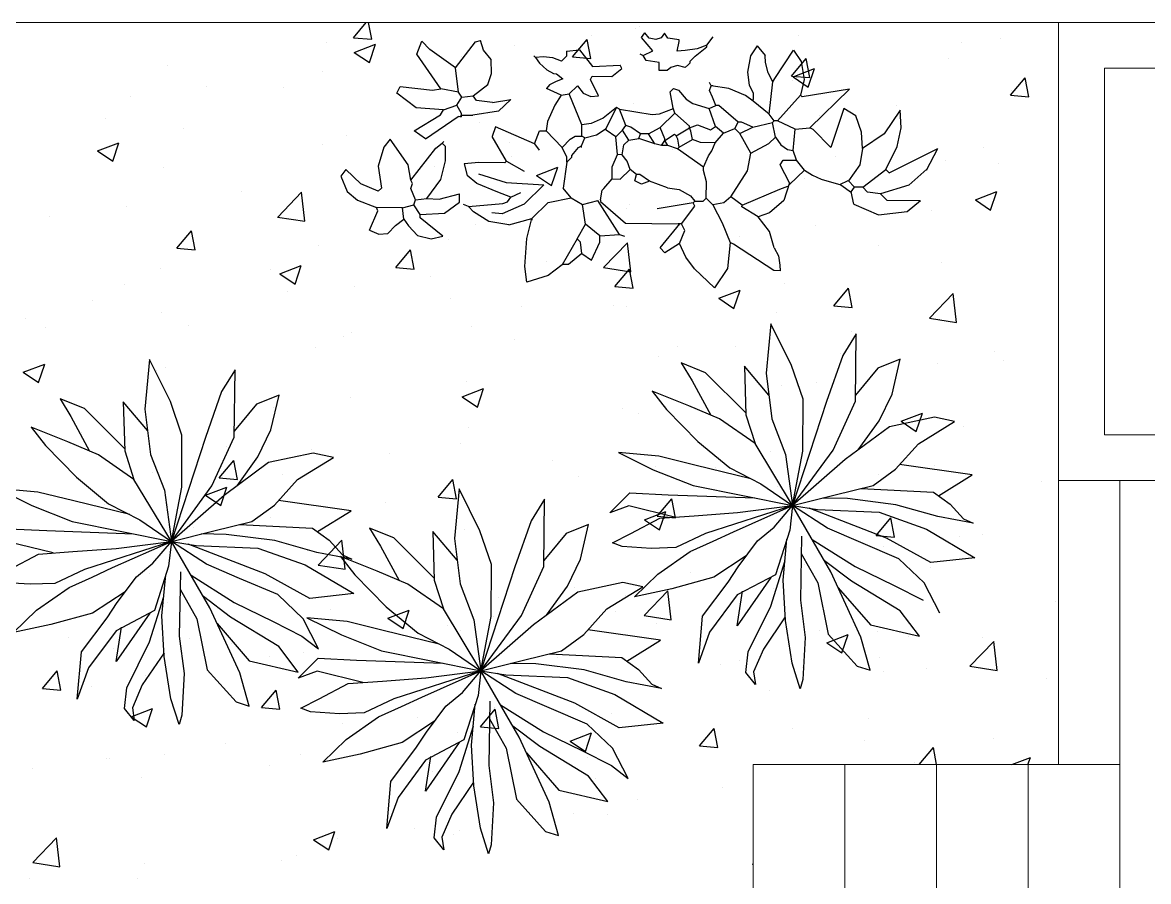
# Model space of a CAD drawing. Header units: millimetres. Extents: x 6597 to 20911, y -10306 to -132.
# Drawn here: x 10438.6 to 10807.4, y -559.1 to -277.8 of the extents above; entities that cross this region are included whole.
import ezdxf

# ---------------------------------------------------------------- set-up
doc = ezdxf.new("R2010")
doc.units = ezdxf.units.MM
doc.header["$LTSCALE"] = 25
doc.header["$MEASUREMENT"] = 0
doc.layers.add('MAAI - ALVENARIA', color=7, linetype='Continuous', lineweight=0)
doc.layers.add('MAAI - VEGETAÇÃO', color=106, linetype='Continuous')

# ---------------------------------------------------------------- blocks, each defined once
blk = doc.blocks.new('JVL')
for p, q in [((246.2644, -15.6832), (246.2854, -15.6508)), ((246.2854, -15.6508), (246.3188, -15.6819)), ((246.5375, -15.6858), (246.5609, -15.6677)), ((246.5609, -15.6677), (246.5955, -15.656)), ((246.5955, -15.656), (246.5993, -15.6819)), ((246.1773, -15.6807), (246.188, -15.6807)), ((246.1779, -15.6897), (246.1773, -15.6807)), ((246.188, -15.6807), (246.2553, -15.7237)), ((246.2607, -15.7264), (246.2644, -15.6832)), ((246.3188, -15.6819), (246.3336, -15.7013)), ((246.5055, -15.7049), (246.5271, -15.6861)), ((246.5136, -15.7291), (246.5375, -15.6858)), ((246.5271, -15.6861), (246.5378, -15.6861)), ((246.5993, -15.6819), (246.5968, -15.7285)), ((246.1804, -15.7052), (246.1779, -15.6897)), ((246.3336, -15.7013), (246.3441, -15.7237)), ((246.4894, -15.6941), (246.4759, -15.7237)), ((246.5055, -15.7049), (246.4894, -15.6941)), ((246.5055, -15.7049), (246.5082, -15.7237)), ((246.188, -15.7184), (246.1804, -15.7052)), ((246.188, -15.7184), (246.1961, -15.7453)), ((246.3441, -15.7237), (246.3683, -15.7076)), ((246.3764, -15.7157), (246.3441, -15.756)), ((246.3683, -15.7076), (246.3764, -15.7157)), ((246.2553, -15.7237), (246.2607, -15.7264)), ((246.2743, -15.7583), (246.2607, -15.7264)), ((246.3441, -15.7237), (246.336, -15.7453)), ((246.4437, -15.7372), (246.4356, -15.7345)), ((246.4759, -15.7345), (246.4437, -15.7372)), ((246.4437, -15.7372), (246.4805, -15.7925)), ((246.4759, -15.7237), (246.4759, -15.7345)), ((246.4759, -15.7345), (246.5002, -15.7533)), ((246.5136, -15.7291), (246.5002, -15.7533)), ((246.5082, -15.7237), (246.5136, -15.7291)), ((246.5968, -15.7285), (246.589, -15.7614)), ((246.755, -15.7257), (246.7358, -15.7306)), ((246.7358, -15.7306), (246.7735, -15.7602)), ((246.7773, -15.7309), (246.755, -15.7257)), ((246.7923, -15.7467), (246.7773, -15.7309)), ((246.8267, -15.7335), (246.8138, -15.7467)), ((246.8415, -15.7322), (246.8267, -15.7335)), ((246.8569, -15.7387), (246.8415, -15.7322)), ((246.8569, -15.7387), (246.8434, -15.771)), ((246.1961, -15.7453), (246.2149, -15.7695)), ((246.2903, -15.7883), (246.2743, -15.7583)), ((246.3414, -15.756), (246.3199, -15.7856)), ((246.336, -15.7453), (246.3414, -15.756)), ((246.3414, -15.756), (246.3441, -15.756)), ((246.3441, -15.756), (246.3468, -15.756)), ((246.434, -15.756), (246.3468, -15.756)), ((246.4759, -15.791), (246.434, -15.756)), ((246.5002, -15.7533), (246.5055, -15.7856)), ((246.6266, -15.7506), (246.589, -15.7614)), ((246.589, -15.7614), (246.589, -15.7587)), ((246.6266, -15.7506), (246.6598, -15.7557)), ((246.6598, -15.7557), (246.6857, -15.7712)), ((246.7735, -15.7602), (246.7735, -15.7656)), ((246.8004, -15.7575), (246.7923, -15.7467)), ((246.8138, -15.7467), (246.8004, -15.7575)), ((246.8004, -15.7575), (246.8031, -15.7763)), ((246.0162, -15.7751), (245.9689, -15.7813)), ((246.0571, -15.7922), (246.0162, -15.7751)), ((246.173, -15.7971), (246.1964, -15.7764)), ((246.1964, -15.7764), (246.2149, -15.7695)), ((246.2149, -15.7695), (246.2419, -15.7856)), ((246.589, -15.7614), (246.5621, -15.7883)), ((246.6021, -15.7851), (246.6382, -15.7685)), ((246.6382, -15.7685), (246.6552, -15.7702)), ((246.6857, -15.7712), (246.6939, -15.7802)), ((246.7331, -15.7683), (246.7089, -15.7871)), ((246.7735, -15.7656), (246.7331, -15.7683)), ((246.7735, -15.7656), (246.7842, -15.7817)), ((246.8031, -15.7763), (246.7842, -15.7817)), ((246.8031, -15.7763), (246.8461, -15.7763)), ((246.8434, -15.771), (246.8461, -15.7763)), ((246.8773, -15.7878), (246.8461, -15.7763)), ((245.9689, -15.7813), (245.9472, -15.7999)), ((246.0571, -15.7922), (246.0616, -15.8125)), ((246.1638, -15.826), (246.173, -15.7971)), ((246.2419, -15.7883), (246.18, -15.8152)), ((246.2419, -15.7856), (246.2419, -15.7883)), ((246.2419, -15.7883), (246.2607, -15.8018)), ((246.2607, -15.8018), (246.2718, -15.7919)), ((246.2718, -15.7919), (246.2903, -15.7883)), ((246.2903, -15.7883), (246.3011, -15.7991)), ((246.3064, -15.7937), (246.3011, -15.7991)), ((246.3199, -15.7937), (246.3064, -15.7937)), ((246.3199, -15.7856), (246.3226, -15.791)), ((246.3226, -15.791), (246.3199, -15.7937)), ((246.3274, -15.8023), (246.3199, -15.7937)), ((246.3226, -15.791), (246.3818, -15.7802)), ((246.4759, -15.7937), (246.4733, -15.8098)), ((246.4759, -15.7937), (246.4759, -15.791)), ((246.5055, -15.7856), (246.4805, -15.7925)), ((246.5244, -15.7964), (246.5055, -15.7856)), ((246.5621, -15.7883), (246.5244, -15.7964)), ((246.5244, -15.7964), (246.5378, -15.8125)), ((246.5698, -15.8172), (246.6021, -15.7851)), ((246.6239, -15.7964), (246.6078, -15.8045)), ((246.6293, -15.7883), (246.6239, -15.7964)), ((246.6239, -15.7964), (246.6455, -15.8045)), ((246.6374, -15.7856), (246.6293, -15.7883)), ((246.6939, -15.7802), (246.6374, -15.7856)), ((246.6939, -15.7802), (246.702, -15.7829)), ((246.7089, -15.7871), (246.7089, -15.8005)), ((246.7427, -15.7917), (246.7089, -15.8005)), ((246.7627, -15.7925), (246.7402, -15.8241)), ((246.7627, -15.7925), (246.7427, -15.7917)), ((246.7815, -15.7898), (246.7627, -15.7925)), ((246.7842, -15.7817), (246.7815, -15.7898)), ((246.7815, -15.7898), (246.7896, -15.8086)), ((246.8946, -15.8021), (246.8773, -15.7878)), ((245.948, -15.7991), (246.0024, -15.7991)), ((245.9669, -15.8247), (246.0131, -15.8098)), ((246.0024, -15.7991), (246.0131, -15.8098)), ((246.0131, -15.8098), (246.0347, -15.8125)), ((246.0347, -15.8125), (246.0427, -15.8206)), ((246.0616, -15.8125), (246.0562, -15.8206)), ((246.0789, -15.824), (246.0611, -15.8116)), ((246.18, -15.8152), (246.1665, -15.8206)), ((246.2607, -15.8018), (246.2338, -15.8448)), ((246.3011, -15.7991), (246.3011, -15.826)), ((246.346, -15.8126), (246.3274, -15.8023)), ((246.3656, -15.8152), (246.346, -15.8126)), ((246.3656, -15.8152), (246.3952, -15.826)), ((246.4706, -15.8125), (246.4571, -15.8287)), ((246.4733, -15.8098), (246.4706, -15.8125)), ((246.5325, -15.8556), (246.5378, -15.8125)), ((246.6455, -15.8045), (246.6804, -15.8179)), ((246.7896, -15.8086), (246.7869, -15.8167)), ((246.7869, -15.8167), (246.7896, -15.8221)), ((246.8434, -15.8032), (246.838, -15.8086)), ((246.844, -15.8448), (246.838, -15.8086)), ((246.8434, -15.8032), (246.8724, -15.815)), ((246.8724, -15.815), (246.8972, -15.8382)), ((246.9053, -15.8275), (246.8946, -15.8021)), ((245.9373, -15.8515), (245.9669, -15.8247)), ((246.0427, -15.8206), (246.0051, -15.8502)), ((246.0427, -15.8206), (246.0562, -15.8206)), ((246.0482, -15.8577), (246.0665, -15.8308)), ((246.067, -15.8314), (246.0562, -15.8206)), ((246.0806, -15.8245), (246.067, -15.8314)), ((246.1115, -15.8328), (246.0789, -15.824)), ((246.1262, -15.8394), (246.1115, -15.8328)), ((246.1638, -15.8233), (246.1396, -15.8475)), ((246.1638, -15.8233), (246.1638, -15.826)), ((246.1638, -15.826), (246.18, -15.8556)), ((246.3011, -15.826), (246.3064, -15.8448)), ((246.3952, -15.826), (246.4087, -15.8206)), ((246.3952, -15.826), (246.4114, -15.8367)), ((246.4087, -15.8206), (246.4194, -15.826)), ((246.4194, -15.826), (246.4168, -15.8367)), ((246.4437, -15.8287), (246.4275, -15.8448)), ((246.4571, -15.8287), (246.4437, -15.8287)), ((246.4571, -15.8287), (246.4572, -15.8489)), ((246.6322, -15.8207), (246.5698, -15.8172)), ((246.6782, -15.8344), (246.6322, -15.8207)), ((246.6804, -15.8179), (246.6966, -15.8314)), ((246.702, -15.8502), (246.6966, -15.8314)), ((246.7402, -15.8241), (246.7328, -15.8551)), ((246.7896, -15.8221), (246.7492, -15.8759)), ((246.7896, -15.8221), (246.7946, -15.8474)), ((246.8972, -15.8382), (246.9053, -15.8275)), ((245.9997, -15.8448), (245.9197, -15.8864)), ((245.9378, -15.8502), (245.9197, -15.8864)), ((246.0051, -15.8502), (245.9866, -15.8887)), ((246.0051, -15.8502), (245.9997, -15.8448)), ((246.1396, -15.8475), (246.1262, -15.8394)), ((246.1396, -15.8475), (246.1531, -15.8636)), ((246.2338, -15.8448), (246.2284, -15.8744)), ((246.3064, -15.8502), (246.2984, -15.869)), ((246.3064, -15.8448), (246.3064, -15.8502)), ((246.3064, -15.8502), (246.3495, -15.8798)), ((246.4114, -15.8367), (246.4168, -15.8367)), ((246.4168, -15.8367), (246.4275, -15.8448)), ((246.4275, -15.8448), (246.4329, -15.8583)), ((246.4572, -15.8489), (246.449, -15.869)), ((246.632, -15.8556), (246.6024, -15.8394)), ((246.632, -15.8556), (246.6347, -15.8529)), ((246.6347, -15.8529), (246.6778, -15.8529)), ((246.6778, -15.8529), (246.702, -15.8502)), ((246.7946, -15.8474), (246.8246, -15.8893)), ((246.8353, -15.8759), (246.844, -15.8448)), ((246.0438, -15.8846), (246.0482, -15.8577)), ((246.1746, -15.8636), (246.1531, -15.8636)), ((246.1531, -15.8636), (246.1584, -15.8798)), ((246.18, -15.8556), (246.1746, -15.8636)), ((246.2984, -15.869), (246.293, -15.8771)), ((246.4329, -15.8583), (246.441, -15.869)), ((246.441, -15.869), (246.4383, -15.8852)), ((246.441, -15.869), (246.449, -15.869)), ((246.449, -15.869), (246.4517, -15.8986)), ((246.5244, -15.8663), (246.5136, -15.8798)), ((246.5325, -15.8556), (246.5244, -15.8636)), ((246.5244, -15.8636), (246.5244, -15.8663)), ((246.5325, -15.8556), (246.5325, -15.8636)), ((246.5325, -15.8636), (246.5405, -15.8798)), ((246.632, -15.8556), (246.6562, -15.8959)), ((246.7328, -15.8551), (246.7331, -15.8786)), ((245.9866, -15.8887), (245.9807, -15.9197)), ((246.0083, -15.9093), (246.0438, -15.8846)), ((246.0438, -15.8846), (246.0458, -15.9114)), ((246.0759, -15.9501), (246.0966, -15.8852)), ((246.0966, -15.8852), (246.1262, -15.9148)), ((246.1584, -15.8798), (246.1558, -15.9148)), ((246.168, -15.8812), (246.1584, -15.8798)), ((246.1791, -15.889), (246.168, -15.8812)), ((246.188, -15.9013), (246.1791, -15.889)), ((246.1988, -15.8906), (246.188, -15.9013)), ((246.2284, -15.8744), (246.1988, -15.8906)), ((246.2284, -15.8744), (246.2472, -15.9067)), ((246.2876, -15.8906), (246.2741, -15.9067)), ((246.293, -15.8771), (246.2876, -15.8906)), ((246.2876, -15.8906), (246.3118, -15.8906)), ((246.3118, -15.8906), (246.3253, -15.8959)), ((246.3468, -15.8825), (246.3253, -15.8959)), ((246.3495, -15.8798), (246.3468, -15.8825)), ((246.3468, -15.8825), (246.3495, -15.8959)), ((246.3495, -15.8798), (246.3656, -15.8852)), ((246.3656, -15.8852), (246.371, -15.8933)), ((246.3656, -15.8852), (246.3764, -15.8852)), ((246.3764, -15.8852), (246.371, -15.8933)), ((246.3764, -15.8852), (246.3872, -15.8879)), ((246.3872, -15.8879), (246.4141, -15.8959)), ((246.3872, -15.8879), (246.3979, -15.904)), ((246.4383, -15.8852), (246.4302, -15.8933)), ((246.5082, -15.8825), (246.5029, -15.8959)), ((246.5082, -15.8798), (246.5082, -15.8825)), ((246.5136, -15.8798), (246.5082, -15.8825)), ((246.5405, -15.8798), (246.5271, -15.8933)), ((246.5405, -15.8798), (246.5674, -15.9067)), ((246.5863, -15.8852), (246.5782, -15.8744)), ((246.5863, -15.8852), (246.5782, -15.9067)), ((246.5863, -15.8852), (246.6508, -15.9121)), ((246.7665, -15.8906), (246.7127, -15.9282)), ((246.7331, -15.8786), (246.7385, -15.884)), ((246.7385, -15.884), (246.7358, -15.8867)), ((246.7492, -15.8759), (246.7385, -15.884)), ((246.7665, -15.8906), (246.7854, -15.904)), ((246.8246, -15.8893), (246.8353, -15.8759)), ((245.9827, -15.9486), (246.0083, -15.9093)), ((246.188, -15.9013), (246.1934, -15.9255)), ((246.2472, -15.9067), (246.2257, -15.9175)), ((246.2472, -15.9067), (246.2553, -15.9148)), ((246.2741, -15.9067), (246.2553, -15.9148)), ((246.2741, -15.9067), (246.2876, -15.9175)), ((246.3253, -15.8959), (246.328, -15.9094)), ((246.328, -15.9094), (246.3306, -15.9148)), ((246.3522, -15.9013), (246.3306, -15.9148)), ((246.3495, -15.8959), (246.3522, -15.9013)), ((246.3549, -15.904), (246.3522, -15.9013)), ((246.371, -15.8933), (246.3549, -15.904)), ((246.371, -15.8933), (246.371, -15.8959)), ((246.371, -15.8959), (246.3791, -15.9148)), ((246.3979, -15.904), (246.3791, -15.9148)), ((246.3979, -15.904), (246.4114, -15.904)), ((246.4141, -15.8959), (246.4114, -15.904)), ((246.4114, -15.904), (246.4275, -15.9148)), ((246.4302, -15.8933), (246.4141, -15.8959)), ((246.4302, -15.8933), (246.441, -15.9094)), ((246.441, -15.9094), (246.4356, -15.9175)), ((246.4517, -15.8986), (246.441, -15.9094)), ((246.4517, -15.8986), (246.4679, -15.9094)), ((246.484, -15.9013), (246.4679, -15.9121)), ((246.4679, -15.9094), (246.4679, -15.9121)), ((246.5029, -15.8959), (246.484, -15.9013)), ((246.5029, -15.8959), (246.5082, -15.8986)), ((246.519, -15.8986), (246.5082, -15.8986)), ((246.5082, -15.8986), (246.5082, -15.9175)), ((246.5271, -15.8933), (246.519, -15.8986)), ((246.5654, -15.9222), (246.5674, -15.9067)), ((246.5782, -15.9067), (246.5674, -15.9067)), ((246.6508, -15.9121), (246.6562, -15.8959)), ((246.7854, -15.904), (246.7423, -15.9309)), ((245.9807, -15.9197), (245.9827, -15.9486)), ((246.0458, -15.9114), (246.0556, -15.9383)), ((246.1315, -15.9175), (246.0666, -15.9824)), ((246.1262, -15.9148), (246.1315, -15.9175)), ((246.1558, -15.9148), (246.1315, -15.9175)), ((246.1853, -15.9282), (246.1477, -15.9713)), ((246.1558, -15.9148), (246.1853, -15.9282)), ((246.1853, -15.9282), (246.1907, -15.9282)), ((246.1934, -15.9255), (246.1907, -15.9282)), ((246.1907, -15.9282), (246.1988, -15.939)), ((246.2257, -15.9175), (246.1934, -15.9255)), ((246.2257, -15.9175), (246.2445, -15.9255)), ((246.2445, -15.9255), (246.2499, -15.9255)), ((246.2553, -15.9148), (246.2499, -15.9255)), ((246.2499, -15.9255), (246.2822, -15.9524)), ((246.2957, -15.9121), (246.2876, -15.9175)), ((246.2876, -15.9175), (246.2984, -15.9471)), ((246.3172, -15.9202), (246.2957, -15.9121)), ((246.3306, -15.9148), (246.3172, -15.9202)), ((246.3306, -15.9148), (246.3306, -15.9175)), ((246.3306, -15.9175), (246.3549, -15.939)), ((246.3791, -15.9148), (246.3549, -15.939)), ((246.4275, -15.9148), (246.4356, -15.9175)), ((246.4356, -15.9175), (246.4464, -15.9444)), ((246.4679, -15.9121), (246.4517, -15.9471)), ((246.4735, -15.9289), (246.4932, -15.9201)), ((246.4932, -15.9201), (246.5082, -15.9175)), ((246.5082, -15.9175), (246.5298, -15.9686)), ((246.5535, -15.9491), (246.5654, -15.9222)), ((246.7074, -15.9282), (246.71, -15.9282)), ((246.7074, -15.9282), (246.7074, -15.9309)), ((246.71, -15.9282), (246.7074, -15.9309)), ((246.71, -15.9282), (246.7127, -15.9282)), ((246.0556, -15.9383), (246.0759, -15.9501)), ((246.1988, -15.939), (246.1934, -15.9928)), ((246.1988, -15.939), (246.2257, -15.9605)), ((246.3549, -15.939), (246.3576, -15.9471)), ((246.3803, -15.9373), (246.3574, -15.9465)), ((246.3925, -15.9363), (246.3803, -15.9373)), ((246.4464, -15.9444), (246.3925, -15.9363)), ((246.4464, -15.9444), (246.4517, -15.9471)), ((246.4517, -15.9471), (246.4735, -15.9289)), ((246.6264, -15.9576), (246.6462, -15.9382)), ((246.6462, -15.9382), (246.6885, -15.9309)), ((246.7074, -15.9309), (246.6885, -15.9309)), ((246.7074, -15.9309), (246.7074, -15.9336)), ((246.7074, -15.9336), (246.7154, -15.9471)), ((246.737, -15.939), (246.7154, -15.9471)), ((246.7423, -15.9309), (246.737, -15.939)), ((246.737, -15.939), (246.7827, -15.9417)), ((246.7827, -15.9417), (246.815, -15.9659)), ((246.2257, -15.9605), (246.2257, -15.9632)), ((246.2257, -15.9605), (246.2383, -15.9696)), ((246.2257, -15.974), (246.2257, -15.9632)), ((246.2822, -15.9524), (246.2876, -15.9524)), ((246.2984, -15.9471), (246.2876, -15.9524)), ((246.2876, -15.9524), (246.293, -15.9659)), ((246.3256, -15.9551), (246.2984, -15.9471)), ((246.3367, -15.9624), (246.3256, -15.9551)), ((246.3495, -15.9767), (246.3367, -15.9624)), ((246.3576, -15.9471), (246.3629, -15.974)), ((246.4942, -15.9646), (246.4813, -15.9659)), ((246.5066, -15.9698), (246.4942, -15.9646)), ((246.5432, -15.9659), (246.5535, -15.9491)), ((246.6562, -15.9524), (246.6264, -15.9576)), ((246.6562, -15.9524), (246.6831, -15.9551)), ((246.6885, -15.9632), (246.6643, -15.982)), ((246.6831, -15.9551), (246.6885, -15.9632)), ((246.7074, -15.9605), (246.6885, -15.9632)), ((246.7154, -15.9471), (246.7074, -15.9605)), ((246.7074, -15.9605), (246.7127, -15.9686)), ((246.0666, -15.9824), (246.145, -15.9686)), ((246.1418, -15.997), (246.1477, -15.9713)), ((246.145, -15.9686), (246.1477, -15.9713)), ((246.2328, -15.9869), (246.2257, -15.974)), ((246.2383, -15.9696), (246.2663, -15.9807)), ((246.2663, -15.9807), (246.2957, -15.9847)), ((246.293, -15.9659), (246.2984, -15.9767)), ((246.2984, -15.9767), (246.2957, -15.9847)), ((246.3576, -15.9794), (246.3495, -15.9767)), ((246.3629, -15.974), (246.3576, -15.9794)), ((246.4813, -15.9659), (246.4948, -15.9928)), ((246.5163, -15.982), (246.5066, -15.9698)), ((246.5298, -15.9686), (246.5163, -15.982)), ((246.5432, -15.9659), (246.5298, -15.9686)), ((246.5432, -15.9659), (246.5674, -15.9767)), ((246.553, -15.9879), (246.5624, -15.9827)), ((246.5624, -15.9827), (246.5674, -15.9767)), ((246.6643, -15.982), (246.6586, -16.0003)), ((246.7127, -15.9686), (246.7423, -15.974)), ((246.7127, -15.9686), (246.7181, -16.0089)), ((246.7558, -15.9713), (246.7423, -15.974)), ((246.7423, -15.974), (246.7827, -16.0305)), ((246.8096, -15.9767), (246.7558, -15.9713)), ((246.815, -15.9659), (246.8096, -15.9767)), ((246.1473, -16.0269), (246.1418, -15.997)), ((246.1907, -15.9982), (246.16, -16.0457)), ((246.1934, -15.9928), (246.1907, -15.9982)), ((246.1934, -15.9928), (246.2015, -16.0072)), ((246.236, -16.0081), (246.2328, -15.9869)), ((246.293, -15.9847), (246.2957, -15.9847)), ((246.2957, -15.9847), (246.2984, -15.9901)), ((246.4598, -15.9982), (246.4437, -16.0116)), ((246.4921, -15.9982), (246.4598, -15.9982)), ((246.4948, -15.9928), (246.4921, -15.9982)), ((246.5405, -15.9928), (246.553, -15.9879)), ((246.5513, -16.0009), (246.5405, -15.9928)), ((246.5565, -16.0019), (246.5513, -16.0009)), ((246.5674, -16.0076), (246.5565, -16.0019)), ((246.6586, -16.0003), (246.6598, -16.0236)), ((246.2015, -16.0072), (246.2061, -16.0245)), ((246.2314, -16.0351), (246.236, -16.0081)), ((246.3333, -16.0197), (246.3306, -16.0224)), ((246.3333, -16.0197), (246.3387, -16.0143)), ((246.3387, -16.0143), (246.3518, -16.0177)), ((246.3518, -16.0177), (246.3624, -16.0144)), ((246.3624, -16.0144), (246.3683, -16.0089)), ((246.3683, -16.0089), (246.3818, -16.0089)), ((246.3818, -16.0089), (246.3818, -16.0224)), ((246.4437, -16.0116), (246.4464, -16.017)), ((246.4921, -16.0143), (246.4464, -16.017)), ((246.5136, -16.0412), (246.4921, -16.0143)), ((246.5797, -16.0185), (246.5674, -16.0076)), ((246.5863, -16.0278), (246.5797, -16.0185)), ((246.7181, -16.0089), (246.6858, -16.052)), ((246.7181, -16.0089), (246.7612, -16.0386)), ((246.16, -16.0457), (246.1473, -16.0269)), ((246.2061, -16.0245), (246.2069, -16.0359)), ((246.2203, -16.052), (246.2069, -16.0359)), ((246.2203, -16.052), (246.2314, -16.0351)), ((246.3226, -16.0332), (246.3037, -16.0493)), ((246.3306, -16.0251), (246.3226, -16.0332)), ((246.3306, -16.0224), (246.3306, -16.0251)), ((246.3818, -16.0224), (246.4033, -16.0251)), ((246.4087, -16.0332), (246.3925, -16.0412)), ((246.4033, -16.0251), (246.4087, -16.0332)), ((246.4141, -16.0359), (246.4087, -16.0332)), ((246.5351, -16.0386), (246.5136, -16.0412)), ((246.5351, -16.0305), (246.5432, -16.0224)), ((246.5351, -16.0386), (246.5351, -16.0305)), ((246.5432, -16.0224), (246.558, -16.0273)), ((246.558, -16.0273), (246.5738, -16.0288)), ((246.5738, -16.0288), (246.5863, -16.0278)), ((246.5863, -16.0278), (246.589, -16.0305)), ((246.6598, -16.0236), (246.6724, -16.0386)), ((246.6724, -16.0386), (246.6778, -16.0547)), ((246.7612, -16.0386), (246.7746, -16.052)), ((246.7827, -16.0305), (246.7746, -16.052)), ((246.3037, -16.052), (246.293, -16.0655)), ((246.3037, -16.052), (246.3197, -16.0457)), ((246.3037, -16.0493), (246.3037, -16.052)), ((246.3197, -16.0457), (246.3394, -16.0428)), ((246.3394, -16.0428), (246.3522, -16.0412)), ((246.3522, -16.0412), (246.3495, -16.0574)), ((246.3495, -16.0574), (246.3495, -16.0601)), ((246.3925, -16.0412), (246.4114, -16.0628)), ((246.6858, -16.052), (246.6778, -16.0547)), ((246.3495, -16.0601), (246.3683, -16.0628)), ((246.3683, -16.0628), (246.3737, -16.0708)), ((246.3737, -16.0708), (246.379, -16.063)), ((246.379, -16.063), (246.3881, -16.0601)), ((246.3881, -16.0601), (246.3992, -16.062)), ((246.3992, -16.062), (246.406, -16.0708)), ((246.4114, -16.0628), (246.406, -16.0708))]:
    blk.add_line(p, q)
for centre, start, end in [((246.434, -15.756), 49.844, 89.647), ((246.0571, -15.7922), 12.8043, 67.5333)]:
    blk.add_arc(centre, 0.000000336, start, end)

msp = doc.modelspace()

# ---------------------------------------------------------------- linework, layer by layer
at = {"layer": 'MAAI - ALVENARIA'}
for p, q in [((9886.39, -277.79), (15135.93, -277.79)), ((10777.93, -520.79), (10777.93, -427.79)), ((10797.93, -763.79), (10797.93, -427.79)), ((10707.93, -520.79), (10677.93, -520.79)), ((10677.93, -520.79), (10677.93, -700.79)), ((10737.93, -520.79), (10707.93, -520.79)), ((10707.93, -520.79), (10707.93, -700.79)), ((10707.93, -700.79), (10707.93, -520.79)), ((10767.93, -520.79), (10737.93, -520.79)), ((10737.93, -520.79), (10737.93, -700.79)), ((10737.93, -700.79), (10737.93, -520.79)), ((10797.93, -520.79), (10767.93, -520.79)), ((10767.93, -520.79), (10767.93, -700.79)), ((10767.93, -700.79), (10767.93, -520.79)), ((10797.93, -700.79), (10797.93, -520.79))]:
    msp.add_line(p, q, dxfattribs=at)
for points in [[(10957.93, -427.79), (10957.93, -277.79), (10777.93, -277.79), (10777.93, -427.79)], [(10942.93, -412.79), (10942.93, -292.79), (10792.93, -292.79), (10792.93, -412.79)]]:
    msp.add_lwpolyline(points, close=True, dxfattribs=at)
at = {"layer": 'MAAI - VEGETAÇÃO', "linetype": 'Continuous', "transparency": 33554559}
for p, q in [((10547.01, -282.77), (10551.19, -277.79)), ((10552.99, -283.29), (10551.97, -277.79)), ((10639.23, -279.67), (10639.23, -279.67)), ((10640.68, -279.06), (10640.68, -279.06)), ((10547.01, -282.77), (10552.99, -283.29)), ((10618.74, -289.04), (10623.56, -283.3)), ((10624.71, -289.57), (10623.56, -283.3)), ((10624.94, -282.13), (10624.94, -282.13)), ((10692.61, -281.93), (10692.61, -281.93)), ((10758.83, -283.13), (10758.83, -283.13)), ((10538.1, -284.34), (10538.1, -284.34)), ((10547.26, -287.57), (10554.26, -284.89)), ((10547.26, -287.57), (10552.23, -290.93)), ((10552.23, -290.93), (10554.26, -284.89)), ((10599.9, -285.43), (10599.9, -285.43)), ((10746, -284.18), (10746, -284.18)), ((10582.36, -289.07), (10582.36, -289.07)), ((10618.74, -289.04), (10624.71, -289.57)), ((10690.46, -295.32), (10695.28, -289.57)), ((10696.44, -295.84), (10695.28, -289.57)), ((10742.02, -289.65), (10742.02, -289.65)), ((10486.16, -291.84), (10486.16, -291.84)), ((10536.75, -293.75), (10536.75, -293.75)), ((10690.97, -295.58), (10697.97, -292.89)), ((10695.94, -298.94), (10697.97, -292.89)), ((10690.46, -295.32), (10696.44, -295.84)), ((10690.68, -296.69), (10690.68, -296.69)), ((10690.97, -295.58), (10695.94, -298.94)), ((10762.19, -301.59), (10767.01, -295.85)), ((10768.17, -302.12), (10767.01, -295.85)), ((10473.84, -302.03), (10473.84, -302.03)), ((10498.87, -298.73), (10498.87, -298.73)), ((10524.04, -299.08), (10524.04, -299.08)), ((10762.19, -301.59), (10768.17, -302.12)), ((10762.57, -299.99), (10762.57, -299.99)), ((10638.74, -304.19), (10638.74, -304.19)), ((10724.69, -304.98), (10724.69, -304.98)), ((10465.72, -309.09), (10465.72, -309.09)), ((10699.66, -308.28), (10699.66, -308.28)), ((10491.49, -312.56), (10491.49, -312.56)), ((10588.23, -310.59), (10588.23, -310.59)), ((10544.87, -314.81), (10544.87, -314.81)), ((10598.25, -317.07), (10598.25, -317.07)), ((10636.5, -316.59), (10636.5, -316.59)), ((10463.23, -319.83), (10470.23, -317.14)), ((10463.23, -319.83), (10468.21, -323.18)), ((10468.21, -323.18), (10470.23, -317.14)), ((10536.89, -317.63), (10536.89, -317.63)), ((10651.63, -319.32), (10651.63, -319.32)), ((10753.19, -318.7), (10753.19, -318.7)), ((10598.63, -321.58), (10598.63, -321.58)), ((10705.02, -321.58), (10705.02, -321.58)), ((10740.81, -322.94), (10740.81, -322.94)), ((10758.4, -323.84), (10758.4, -323.84)), ((10484.95, -325.13), (10484.95, -325.13)), ((10573.6, -324.87), (10573.6, -324.87)), ((10606.95, -327.84), (10613.95, -325.15)), ((10606.95, -327.84), (10611.92, -331.19)), ((10611.92, -331.19), (10613.95, -325.15)), ((10689.46, -329.98), (10689.46, -329.98)), ((10694.87, -328.71), (10694.87, -328.71)), ((10510.44, -333.19), (10510.44, -333.19)), ((10522.2, -341.49), (10529.99, -333.38)), ((10531.09, -342.88), (10529.98, -333.38)), ((10750.66, -335.84), (10757.66, -333.16)), ((10755.63, -339.2), (10757.66, -333.16)), ((10472.57, -338.17), (10472.57, -338.17)), ((10636.55, -338.72), (10636.55, -338.72)), ((10637.53, -337.48), (10637.53, -337.48)), ((10750.66, -335.84), (10755.63, -339.2)), ((10447.53, -341.47), (10447.53, -341.47)), ((10522.19, -341.5), (10531.09, -342.88)), ((10736.26, -339.43), (10736.26, -339.43)), ((10489.16, -351.71), (10493.98, -345.97)), ((10495.14, -352.24), (10493.98, -345.97)), ((10587.02, -343.88), (10587.02, -343.88)), ((10698.39, -344.42), (10698.39, -344.42)), ((10578.23, -348.73), (10578.23, -348.73)), ((10628.93, -358.04), (10636.71, -349.93)), ((10637.81, -359.43), (10636.71, -349.93)), ((10673.35, -347.72), (10673.35, -347.72)), ((10489.16, -351.71), (10495.14, -352.24)), ((10535.67, -350.92), (10535.67, -350.92)), ((10560.89, -357.99), (10565.71, -352.24)), ((10566.86, -358.51), (10565.71, -352.24)), ((10718.83, -350.67), (10718.83, -350.67)), ((10522.92, -360.09), (10529.93, -357.4)), ((10527.9, -363.44), (10529.93, -357.4)), ((10610.2, -356.03), (10610.2, -356.03)), ((10739.59, -356.23), (10739.59, -356.23)), ((10483.73, -358.42), (10483.73, -358.42)), ((10519.91, -358.74), (10519.91, -358.74)), ((10522.92, -360.09), (10527.9, -363.44)), ((10560.89, -357.99), (10566.86, -358.51)), ((10572.32, -361.02), (10572.32, -361.02)), ((10628.92, -358.05), (10637.81, -359.43)), ((10632.61, -364.26), (10637.43, -358.52)), ((10638.59, -364.79), (10637.43, -358.52)), ((10660.51, -360.68), (10660.51, -360.68)), ((10472.01, -363.66), (10472.01, -363.66)), ((10547.29, -364.31), (10547.29, -364.31)), ((10632.61, -364.26), (10638.59, -364.79)), ((10688.25, -363.27), (10688.25, -363.27)), ((10704.34, -370.54), (10709.16, -364.79)), ((10710.32, -371.06), (10709.16, -364.79)), ((10525.4, -365.91), (10525.4, -365.91)), ((10578.78, -368.17), (10578.78, -368.17)), ((10666.64, -368.1), (10673.64, -365.41)), ((10666.64, -368.1), (10671.61, -371.45)), ((10671.61, -371.45), (10673.64, -365.41)), ((10735.65, -374.6), (10743.44, -366.48)), ((10744.54, -375.98), (10743.43, -366.49)), ((10461.59, -368.76), (10461.59, -368.76)), ((10602.19, -370.69), (10602.19, -370.69)), ((10632.16, -370.42), (10632.16, -370.42)), ((10636.31, -370.76), (10636.31, -370.76)), ((10704.34, -370.54), (10710.32, -371.06)), ((10439.72, -374.83), (10439.72, -374.83)), ((10484.13, -372.63), (10484.13, -372.63)), ((10685.54, -372.68), (10685.54, -372.68)), ((10735.64, -374.6), (10744.54, -375.98)), ((10738.93, -374.93), (10738.93, -374.93)), ((10446.26, -377.61), (10446.26, -377.61)), ((10493.1, -377.09), (10493.1, -377.09)), ((10546.48, -379.35), (10546.48, -379.35)), ((10585.8, -377.17), (10585.8, -377.17)), ((10709.95, -378.88), (10709.95, -378.88)), ((10543.87, -380.7), (10543.87, -380.7)), ((10599.86, -381.6), (10599.86, -381.6)), ((10534.46, -384.21), (10534.46, -384.21)), ((10653.25, -383.86), (10653.25, -383.86)), ((10672.08, -383.86), (10672.08, -383.86)), ((10706.63, -386.11), (10706.63, -386.11)), ((10757.02, -385.67), (10757.02, -385.67)), ((10438.9, -392.34), (10445.9, -389.65)), ((10443.88, -395.7), (10445.9, -389.65)), ((10485.55, -390.71), (10485.55, -390.71)), ((10647.04, -387.16), (10647.04, -387.16)), ((10738.38, -389.52), (10738.38, -389.52)), ((10760.01, -388.37), (10760.01, -388.37)), ((10438.9, -392.34), (10443.88, -395.7)), ((10482.52, -391.7), (10482.52, -391.7)), ((10582.61, -400.35), (10589.62, -397.66)), ((10583.89, -395.47), (10583.89, -395.47)), ((10587.59, -403.71), (10589.62, -397.66)), ((10687.03, -396.56), (10687.03, -396.56)), ((10698.7, -395.68), (10698.7, -395.68)), ((10546.02, -400.46), (10546.02, -400.46)), ((10582.61, -400.35), (10587.59, -403.71)), ((10520.98, -403.75), (10520.98, -403.75)), ((10635.09, -404.05), (10635.09, -404.05)), ((10640.38, -405.69), (10640.38, -405.69)), ((10726.33, -408.36), (10733.33, -405.67)), ((10726.33, -408.36), (10731.3, -411.71)), ((10731.3, -411.71), (10733.33, -405.67)), ((10457.83, -412.07), (10457.83, -412.07)), ((10584.58, -410.46), (10584.58, -410.46)), ((10746.8, -410), (10746.8, -410)), ((10452.12, -414.49), (10452.12, -414.49)), ((10582.06, -415.7), (10582.06, -415.7)), ((10505.5, -416.74), (10505.5, -416.74)), ((10533.24, -417.5), (10533.24, -417.5)), ((10558.88, -419), (10558.88, -419)), ((10683.64, -418.32), (10683.64, -418.32)), ((10503.04, -426.93), (10507.86, -421.19)), ((10509.01, -427.46), (10507.86, -421.19)), ((10612.27, -421.25), (10612.27, -421.25)), ((10645.77, -423.3), (10645.77, -423.3)), ((10665.65, -423.51), (10665.65, -423.51)), ((10737.16, -422.8), (10737.16, -422.8)), ((10481.3, -424.99), (10481.3, -424.99)), ((10503.04, -426.93), (10509.01, -427.45)), ((10523.75, -425.71), (10523.75, -425.71)), ((10574.76, -433.21), (10579.58, -427.46)), ((10580.74, -433.73), (10579.58, -427.46)), ((10620.74, -426.6), (10620.74, -426.6)), ((10719.03, -425.77), (10719.03, -425.77)), ((10498.59, -432.6), (10505.59, -429.92)), ((10503.57, -435.96), (10505.59, -429.92)), ((10685.82, -429.85), (10685.82, -429.85)), ((10772.41, -428.02), (10772.41, -428.02)), ((10498.59, -432.6), (10503.57, -435.96)), ((10557.58, -434.91), (10557.58, -434.91)), ((10574.76, -433.21), (10580.74, -433.73)), ((10646.49, -439.48), (10651.31, -433.74)), ((10652.46, -440.01), (10651.31, -433.74)), ((10465.43, -435.72), (10465.43, -435.72)), ((10633.88, -437.34), (10633.88, -437.34)), ((10642.31, -440.61), (10649.31, -437.92)), ((10647.28, -443.97), (10649.31, -437.92)), ((10519.71, -439.9), (10519.71, -439.9)), ((10642.31, -440.61), (10647.28, -443.97)), ((10646.49, -439.48), (10652.46, -440.01)), ((10718.21, -445.76), (10723.03, -440.01)), ((10724.19, -446.28), (10723.03, -440.01)), ((10494.68, -443.2), (10494.68, -443.2)), ((10583.37, -443.75), (10583.37, -443.75)), ((10718.21, -445.76), (10724.19, -446.28)), ((10752.89, -445.33), (10752.89, -445.33)), ((10535.46, -455.46), (10543.25, -447.34)), ((10544.35, -456.84), (10543.24, -447.35)), ((10720.49, -449.44), (10720.49, -449.44)), ((10745.53, -446.15), (10745.53, -446.15)), ((10532.02, -450.79), (10532.02, -450.79)), ((10535.45, -455.46), (10544.35, -456.84)), ((10694.57, -455.34), (10694.57, -455.34)), ((10735.94, -456.09), (10735.94, -456.09)), ((10480.09, -458.28), (10480.09, -458.28)), ((10657.34, -457.76), (10657.34, -457.76)), ((10619.46, -462.74), (10619.46, -462.74)), ((10642.18, -472.01), (10649.97, -463.89)), ((10651.07, -473.4), (10649.97, -463.9)), ((10684.6, -463.13), (10684.6, -463.13)), ((10486.03, -467.84), (10486.03, -467.84)), ((10594.43, -466.04), (10594.43, -466.04)), ((10636.25, -465.35), (10636.25, -465.35)), ((10776.85, -467.29), (10776.85, -467.29)), ((10539.41, -470.1), (10539.41, -470.1)), ((10558.28, -472.87), (10565.28, -470.18)), ((10563.26, -476.22), (10565.28, -470.18)), ((10632.66, -470.63), (10632.66, -470.63)), ((10531.28, -474.35), (10531.28, -474.35)), ((10558.28, -472.87), (10563.26, -476.22)), ((10577.94, -475.36), (10577.94, -475.36)), ((10592.79, -472.35), (10592.79, -472.35)), ((10642.18, -472.02), (10651.07, -473.4)), ((10646.17, -474.61), (10646.17, -474.61)), ((10453.73, -479.02), (10453.73, -479.02)), ((10582.15, -477.03), (10582.15, -477.03)), ((10699.56, -476.87), (10699.56, -476.87)), ((10702, -480.87), (10709, -478.19)), ((10706.97, -484.23), (10709, -478.19)), ((10718.53, -477.3), (10718.53, -477.3)), ((10728.62, -478.74), (10728.62, -478.74)), ((10752.94, -479.12), (10752.94, -479.12)), ((10468.37, -482.64), (10468.37, -482.64)), ((10493.4, -479.34), (10493.4, -479.34)), ((10507.11, -481.28), (10507.11, -481.28)), ((10702, -480.87), (10706.97, -484.23)), ((10748.91, -488.56), (10756.7, -480.44)), ((10757.79, -489.95), (10756.69, -480.45)), ((10757.09, -480.6), (10757.09, -480.6)), ((10519.62, -485.37), (10519.62, -485.37)), ((10530.81, -484.08), (10530.81, -484.08)), ((10560.49, -483.53), (10560.49, -483.53)), ((10613.88, -485.79), (10613.88, -485.79)), ((10719.22, -485.59), (10719.22, -485.59)), ((10445.18, -495.88), (10450.01, -490.13)), ((10451.16, -496.4), (10450.01, -490.13)), ((10660.22, -487.31), (10660.22, -487.31)), ((10667.26, -488.04), (10667.26, -488.04)), ((10673.55, -486.75), (10673.55, -486.75)), ((10694.19, -488.88), (10694.19, -488.88)), ((10720.64, -490.3), (10720.64, -490.3)), ((10734.73, -489.38), (10734.73, -489.38)), ((10748.9, -488.57), (10757.79, -489.95)), ((10478.87, -491.57), (10478.87, -491.57)), ((10774.02, -492.55), (10774.02, -492.55)), ((10445.18, -495.88), (10451.16, -496.4)), ((10461.3, -495.38), (10461.3, -495.38)), ((10516.91, -502.15), (10521.73, -496.41)), ((10522.89, -502.67), (10521.73, -496.41)), ((10601.9, -497.32), (10601.9, -497.32)), ((10631.03, -497.2), (10631.03, -497.2)), ((10683.38, -496.42), (10683.38, -496.42)), ((10474.26, -505.12), (10481.26, -502.43)), ((10474.26, -505.12), (10479.23, -508.47)), ((10479.23, -508.47), (10481.26, -502.43)), ((10516.91, -502.15), (10522.89, -502.67)), ((10588.64, -508.43), (10593.46, -502.68)), ((10593.16, -502.19), (10593.16, -502.19)), ((10594.61, -508.95), (10593.46, -502.68)), ((10631.45, -503.92), (10631.45, -503.92)), ((10543.58, -507.33), (10543.58, -507.33)), ((10568.12, -505.48), (10568.12, -505.48)), ((10588.64, -508.43), (10594.61, -508.95)), ((10715.7, -505.83), (10715.7, -505.83)), ((10580.94, -510.32), (10580.94, -510.32)), ((10617.97, -513.13), (10624.98, -510.44)), ((10622.95, -516.48), (10624.98, -510.44)), ((10660.36, -514.7), (10665.18, -508.96)), ((10666.34, -515.22), (10665.18, -508.96)), ((10690.66, -509.12), (10690.66, -509.12)), ((10756.73, -512.29), (10756.73, -512.29)), ((10504.97, -513.8), (10504.97, -513.8)), ((10617.97, -513.13), (10622.95, -516.48)), ((10660.36, -514.7), (10666.34, -515.22)), ((10661.43, -513.47), (10661.43, -513.47)), ((10714.21, -512.85), (10714.21, -512.85)), ((10732.25, -520.79), (10736.91, -515.23)), ((10737.93, -520.79), (10736.91, -515.23)), ((10466.13, -518.67), (10466.13, -518.67)), ((10467.1, -518.78), (10467.1, -518.78)), ((10485.26, -517.34), (10485.26, -517.34)), ((10529.59, -517.36), (10529.59, -517.36)), ((10623.55, -518.45), (10623.55, -518.45)), ((10762.59, -520.79), (10768.69, -518.45)), ((10767.9, -520.79), (10768.69, -518.45)), ((10442.06, -522.08), (10442.06, -522.08)), ((10519.51, -520.93), (10519.51, -520.93)), ((10572.9, -523.19), (10572.9, -523.19)), ((10730.79, -520.04), (10730.79, -520.04)), ((10477.65, -524.86), (10477.65, -524.86)), ((10626.28, -525.44), (10626.28, -525.44)), ((10667.88, -528.33), (10667.88, -528.33)), ((10640.09, -532.32), (10640.09, -532.32)), ((10604.72, -536.64), (10604.72, -536.64)), ((10619.2, -536.68), (10619.2, -536.68)), ((10630.23, -537.21), (10630.23, -537.21)), ((10566.85, -541.63), (10566.85, -541.63)), ((10441.99, -552.87), (10449.78, -544.75)), ((10450.88, -554.26), (10449.78, -544.76)), ((10533.95, -545.38), (10540.95, -542.69)), ((10533.95, -545.38), (10538.93, -548.74)), ((10538.93, -548.74), (10540.95, -542.69)), ((10541.82, -544.92), (10541.82, -544.92)), ((10579.72, -543.61), (10579.72, -543.61)), ((10581.77, -542.33), (10581.77, -542.33)), ((10441.99, -552.88), (10450.88, -554.26)), ((10523.45, -552.34), (10523.45, -552.34)), ((10528.38, -550.65), (10528.38, -550.65)), ((10478.66, -553.24), (10478.66, -553.24)), ((10677.66, -553.39), (10677.93, -553.29)), ((10677.66, -553.39), (10677.93, -553.57)), ((10440.79, -558.22), (10440.79, -558.22)), ((10476.44, -558.15), (10476.44, -558.15))]:
    msp.add_line(p, q, dxfattribs=at)
at = {"layer": 'MAAI - VEGETAÇÃO', "transparency": 33554559}
for p, q in [((10683.66, -376.41), (10682.15, -392.62)), ((10690.46, -390.12), (10683.66, -376.41)), ((10711.66, -379.75), (10707.24, -386.84)), ((10711.38, -401.79), (10711.66, -379.75)), ((10707.24, -386.84), (10701.94, -401.92)), ((10480.25, -388.15), (10478.75, -404.36)), ((10487.06, -401.87), (10480.25, -388.15)), ((10662.29, -392.47), (10654.38, -389.24)), ((10654.38, -389.24), (10657.92, -395.09)), ((10675.02, -390.31), (10675.52, -406.31)), ((10683.03, -399.77), (10675.02, -390.31)), ((10694.25, -401.14), (10690.46, -390.12)), ((10726.05, -388.07), (10718.7, -390.98)), ((10723.4, -399.44), (10726.05, -388.07)), ((10508.26, -391.5), (10503.83, -398.59)), ((10507.98, -413.54), (10508.26, -391.5)), ((10675.5, -405.59), (10662.29, -392.47)), ((10682.15, -392.62), (10683.99, -407.53)), ((10718.7, -390.98), (10711.41, -399.82)), ((10657.92, -395.09), (10664.04, -406.4)), ((10458.89, -404.21), (10450.97, -400.99)), ((10450.97, -400.99), (10454.51, -406.84)), ((10490.84, -412.89), (10487.06, -401.87)), ((10503.83, -398.59), (10498.53, -413.66)), ((10522.64, -399.82), (10515.29, -402.72)), ((10519.99, -411.19), (10522.64, -399.82)), ((10644.85, -398.52), (10649.55, -404.52)), ((10656.83, -403.36), (10644.85, -398.52)), ((10694.21, -418.21), (10694.25, -401.14)), ((10704.09, -417.79), (10711.38, -401.79)), ((10719.14, -408.25), (10723.4, -399.44)), ((10472.1, -417.34), (10458.89, -404.21)), ((10471.61, -402.05), (10472.12, -418.06)), ((10479.63, -411.52), (10471.61, -402.05)), ((10478.75, -404.36), (10480.58, -419.27)), ((10515.29, -402.72), (10508, -411.56)), ((10649.55, -404.52), (10659.75, -414.95)), ((10666.92, -407.62), (10656.83, -403.36)), ((10701.94, -401.92), (10690.79, -435.96)), ((10454.51, -406.84), (10460.63, -418.15)), ((10678.51, -415.7), (10666.92, -407.62)), ((10675.52, -406.31), (10678.51, -415.7)), ((10683.99, -407.53), (10688.53, -419.22)), ((10712.3, -417.75), (10719.14, -408.25)), ((10737.26, -407.07), (10722.54, -410.16)), ((10732.05, -415.71), (10743.85, -408.44)), ((10743.85, -408.44), (10737.26, -407.07)), ((10441.44, -410.27), (10446.15, -416.27)), ((10453.43, -415.1), (10441.44, -410.27)), ((10490.8, -429.95), (10490.84, -412.89)), ((10515.73, -419.99), (10519.99, -411.19)), ((10722.54, -410.16), (10708.07, -420.88)), ((10446.15, -416.27), (10456.34, -426.7)), ((10463.52, -419.36), (10453.43, -415.1)), ((10498.53, -413.66), (10487.38, -447.71)), ((10500.68, -429.54), (10507.98, -413.54)), ((10659.75, -414.95), (10670.24, -423.63)), ((10690.79, -435.96), (10678.51, -415.7)), ((10724.52, -424.07), (10732.05, -415.71)), ((10475.11, -427.44), (10463.52, -419.36)), ((10472.12, -418.06), (10475.11, -427.44)), ((10480.58, -419.27), (10485.13, -430.97)), ((10508.89, -429.5), (10515.73, -419.99)), ((10533.85, -418.82), (10519.14, -421.9)), ((10528.65, -427.46), (10540.44, -420.18)), ((10540.44, -420.18), (10533.85, -418.82)), ((10633.77, -418.58), (10645.14, -424.22)), ((10647.05, -419.84), (10633.77, -418.58)), ((10658.85, -422.7), (10647.05, -419.84)), ((10688.53, -419.22), (10690.79, -435.96)), ((10690.79, -435.96), (10704.09, -417.79)), ((10690.79, -435.96), (10694.21, -418.21)), ((10519.14, -421.9), (10504.67, -432.63)), ((10677.17, -427.2), (10658.85, -422.7)), ((10670.24, -423.63), (10680.42, -428.88)), ((10708.07, -420.88), (10690.79, -435.96)), ((10749.61, -425.96), (10725.87, -422.57)), ((10456.34, -426.7), (10466.84, -435.38)), ((10487.38, -447.71), (10475.11, -427.44)), ((10521.11, -435.81), (10528.65, -427.46)), ((10645.14, -424.22), (10658.31, -429.43)), ((10717.16, -429.44), (10724.52, -424.07)), ((10738.62, -432.76), (10749.61, -425.96)), ((10430.37, -430.33), (10441.74, -435.96)), ((10443.64, -431.58), (10430.37, -430.33)), ((10485.13, -430.97), (10487.38, -447.71)), ((10487.38, -447.71), (10500.68, -429.54)), ((10487.38, -447.71), (10490.8, -429.95)), ((10581.6, -430.53), (10580.1, -446.74)), ((10588.4, -444.25), (10581.6, -430.53)), ((10658.31, -429.43), (10690.79, -435.96)), ((10680.42, -428.88), (10690.79, -435.96)), ((10704.3, -432.61), (10717.16, -429.44)), ((10713.26, -430.41), (10736.98, -431.57)), ((10455.44, -434.45), (10443.64, -431.58)), ((10473.76, -438.95), (10455.44, -434.45)), ((10504.67, -432.63), (10487.38, -447.71)), ((10546.21, -437.71), (10522.47, -434.31)), ((10609.6, -433.88), (10605.18, -440.97)), ((10609.33, -455.92), (10609.6, -433.88)), ((10630.98, -438.38), (10637.53, -431.84)), ((10637.53, -431.84), (10650.05, -432.42)), ((10650.05, -432.42), (10678.44, -433.48)), ((10690.79, -435.96), (10704.3, -432.61)), ((10708.78, -433.68), (10700.66, -433.51)), ((10724.66, -435.68), (10708.78, -433.68)), ((10736.98, -431.57), (10742.42, -435.52)), ((10441.74, -435.96), (10454.91, -441.18)), ((10466.84, -435.38), (10477.01, -440.62)), ((10513.76, -441.19), (10521.11, -435.81)), ((10535.21, -444.51), (10546.21, -437.71)), ((10637.23, -436.07), (10630.98, -438.38)), ((10652.1, -439.75), (10637.23, -436.07)), ((10658.53, -439.3), (10672.74, -438.24)), ((10690.79, -435.96), (10662.3, -445.14)), ((10671.48, -444.53), (10690.79, -435.96)), ((10672.74, -438.24), (10690.79, -435.96)), ((10684.73, -443.07), (10690.79, -435.96)), ((10690.79, -435.96), (10689.9, -444.07)), ((10702.3, -443.42), (10690.79, -435.96)), ((10690.79, -435.96), (10698.96, -437.3)), ((10703.38, -457.67), (10690.79, -435.96)), ((10721.52, -446.6), (10696.29, -436.86)), ((10698.96, -437.3), (10719.12, -438.17)), ((10719.12, -438.17), (10734.63, -443.66)), ((10738.41, -439.6), (10724.66, -435.68)), ((10742.42, -435.52), (10746.78, -440.31)), ((10454.91, -441.18), (10487.38, -447.71)), ((10477.01, -440.62), (10487.38, -447.71)), ((10500.9, -444.36), (10513.76, -441.19)), ((10509.85, -442.15), (10533.57, -443.32)), ((10605.18, -440.97), (10599.88, -456.04)), ((10623.99, -442.2), (10616.64, -445.11)), ((10621.34, -453.57), (10623.99, -442.2)), ((10637.84, -445.16), (10647.3, -440.09)), ((10647.3, -440.09), (10658.53, -439.3)), ((10749.92, -441.75), (10738.41, -439.6)), ((10746.78, -440.31), (10749.92, -441.75)), ((10434.13, -443.59), (10446.64, -444.17)), ((10446.64, -444.17), (10475.03, -445.22)), ((10487.38, -447.71), (10500.9, -444.36)), ((10505.38, -445.43), (10497.25, -445.26)), ((10521.26, -447.42), (10505.38, -445.43)), ((10533.57, -443.32), (10539.01, -447.27)), ((10560.23, -446.59), (10552.32, -443.37)), ((10552.32, -443.37), (10555.86, -449.22)), ((10572.96, -444.43), (10573.46, -460.44)), ((10580.98, -453.9), (10572.96, -444.43)), ((10592.19, -455.27), (10588.4, -444.25)), ((10616.64, -445.11), (10609.35, -453.95)), ((10631.89, -448.18), (10637.84, -445.16)), ((10662.3, -445.14), (10652.57, -449.74)), ((10664.83, -447.62), (10671.48, -444.53)), ((10679.37, -447.52), (10684.73, -443.07)), ((10689.9, -444.07), (10685.23, -458.6)), ((10693.76, -445.94), (10693.4, -467)), ((10713.12, -448.11), (10702.3, -443.42)), ((10734.63, -443.66), (10750.5, -453.08)), ((10448.7, -451.5), (10433.83, -447.82)), ((10487.38, -447.71), (10458.9, -456.88)), ((10468.07, -456.28), (10487.38, -447.71)), ((10469.34, -449.98), (10487.38, -447.71)), ((10481.32, -454.82), (10487.38, -447.71)), ((10487.38, -447.71), (10486.49, -455.82)), ((10498.89, -455.17), (10487.38, -447.71)), ((10487.38, -447.71), (10495.56, -449.05)), ((10499.98, -469.41), (10487.38, -447.71)), ((10518.11, -458.35), (10492.89, -448.61)), ((10495.56, -449.05), (10515.72, -449.91)), ((10535, -451.35), (10521.26, -447.42)), ((10539.01, -447.27), (10543.38, -452.06)), ((10555.86, -449.22), (10561.98, -460.53)), ((10573.44, -459.72), (10560.23, -446.59)), ((10580.1, -446.74), (10581.93, -461.65)), ((10635, -449.38), (10631.89, -448.18)), ((10644.52, -449.99), (10635, -449.38)), ((10652.57, -449.74), (10644.52, -449.99)), ((10657.31, -451.03), (10664.83, -447.62)), ((10673, -456.02), (10679.37, -447.52)), ((10687.7, -460.35), (10688.98, -446.92)), ((10697.23, -447.06), (10711.3, -455.95)), ((10725.61, -453.39), (10713.12, -448.11)), ((10736.1, -454.65), (10721.52, -446.6)), ((10434.43, -456.91), (10443.89, -451.84)), ((10443.89, -451.84), (10455.13, -451.04)), ((10455.13, -451.04), (10469.34, -449.98)), ((10515.72, -449.91), (10531.23, -455.41)), ((10546.51, -453.5), (10535, -451.35)), ((10542.79, -452.65), (10547.5, -458.65)), ((10554.78, -457.48), (10542.79, -452.65)), ((10543.38, -452.06), (10546.51, -453.5)), ((10646.68, -458.44), (10657.31, -451.03)), ((10675.66, -452.47), (10665.01, -459.47)), ((10693.66, -451.63), (10699.1, -461.28)), ((10733.94, -461.28), (10725.61, -453.39)), ((10750.5, -453.08), (10736.1, -454.65)), ((10458.9, -456.88), (10449.17, -461.49)), ((10461.43, -459.37), (10468.07, -456.28)), ((10475.96, -459.27), (10481.32, -454.82)), ((10486.49, -455.82), (10481.83, -470.35)), ((10509.71, -459.86), (10498.89, -455.17)), ((10531.23, -455.41), (10547.09, -464.82)), ((10599.88, -456.04), (10588.73, -490.09)), ((10592.15, -472.34), (10592.19, -455.27)), ((10602.03, -471.92), (10609.33, -455.92)), ((10617.08, -462.38), (10621.34, -453.57)), ((10669.77, -461.01), (10673, -456.02)), ((10683.64, -468.88), (10688.36, -453.95)), ((10710.13, -460.76), (10701.29, -454.05)), ((10711.3, -455.95), (10724.11, -462.19)), ((10453.9, -462.78), (10461.43, -459.37)), ((10469.59, -467.76), (10475.96, -459.27)), ((10484.3, -472.09), (10485.58, -458.67)), ((10490.35, -457.69), (10489.99, -478.74)), ((10493.83, -458.81), (10507.9, -467.69)), ((10522.2, -465.14), (10509.71, -459.86)), ((10532.7, -466.4), (10518.11, -458.35)), ((10547.5, -458.65), (10557.69, -469.08)), ((10564.86, -461.75), (10554.78, -457.48)), ((10573.46, -460.44), (10576.45, -469.83)), ((10639.05, -465.82), (10646.68, -458.44)), ((10665.01, -459.47), (10651.27, -463.21)), ((10685.23, -458.6), (10672.69, -465.19)), ((10683.7, -459.48), (10672.7, -475.33)), ((10688.47, -473.63), (10687.7, -460.35)), ((10713.2, -479.02), (10703.38, -457.67)), ((10726.02, -470.42), (10710.13, -460.76)), ((10441.11, -461.73), (10431.59, -461.13)), ((10449.17, -461.49), (10441.11, -461.73)), ((10443.27, -470.19), (10453.9, -462.78)), ((10472.25, -464.21), (10461.6, -471.22)), ((10490.26, -463.38), (10495.69, -473.03)), ((10576.45, -469.83), (10564.86, -461.75)), ((10581.93, -461.65), (10586.47, -473.35)), ((10620.48, -464.29), (10606.01, -475.01)), ((10610.24, -471.88), (10617.08, -462.38)), ((10635.2, -461.2), (10620.48, -464.29)), ((10630, -469.84), (10641.79, -462.57)), ((10641.79, -462.57), (10635.2, -461.2)), ((10651.27, -463.21), (10639.05, -465.82)), ((10661.33, -472.18), (10669.77, -461.01)), ((10672.7, -475.33), (10674.43, -464.05)), ((10699.1, -461.28), (10702.49, -478.03)), ((10705.77, -462.86), (10716.29, -475.02)), ((10724.11, -462.19), (10733.55, -467)), ((10739.02, -471.2), (10733.94, -461.28)), ((10466.36, -472.76), (10469.59, -467.76)), ((10480.24, -480.63), (10484.95, -465.7)), ((10506.73, -472.5), (10497.88, -465.8)), ((10507.9, -467.69), (10520.7, -473.93)), ((10530.54, -473.03), (10522.2, -465.14)), ((10547.09, -464.82), (10532.7, -466.4)), ((10672.69, -465.19), (10663.66, -477.4)), ((10693.4, -467), (10694.98, -479.21)), ((10435.64, -477.57), (10443.27, -470.19)), ((10461.6, -471.22), (10447.87, -474.96)), ((10481.83, -470.35), (10469.28, -476.94)), ((10480.29, -471.23), (10469.3, -487.08)), ((10509.79, -490.77), (10499.98, -469.41)), ((10557.69, -469.08), (10568.18, -477.76)), ((10588.73, -490.09), (10576.45, -469.83)), ((10588.73, -490.09), (10602.03, -471.92)), ((10622.46, -478.2), (10630, -469.84)), ((10676.26, -483.91), (10683.64, -468.88)), ((10732.32, -478.74), (10726.02, -470.42)), ((10447.87, -474.96), (10435.64, -477.57)), ((10457.93, -483.92), (10466.36, -472.76)), ((10485.06, -485.38), (10484.3, -472.09)), ((10495.69, -473.03), (10499.09, -489.77)), ((10502.37, -474.61), (10512.89, -486.77)), ((10522.62, -482.17), (10506.73, -472.5)), ((10520.7, -473.93), (10530.15, -478.75)), ((10535.61, -482.94), (10530.54, -473.03)), ((10531.71, -472.71), (10543.08, -478.35)), ((10544.99, -473.96), (10531.71, -472.71)), ((10556.79, -476.83), (10544.99, -473.96)), ((10586.47, -473.35), (10588.73, -490.09)), ((10588.73, -490.09), (10592.15, -472.34)), ((10606.01, -475.01), (10588.73, -490.09)), ((10659.98, -487.63), (10661.33, -472.18)), ((10688.4, -472.42), (10681.25, -482.95)), ((10690.67, -487.53), (10688.47, -473.63)), ((10716.29, -475.02), (10732.32, -478.74)), ((10469.28, -476.94), (10460.26, -489.15)), ((10469.3, -487.08), (10471.02, -475.79)), ((10489.99, -478.74), (10491.58, -490.96)), ((10530.15, -478.75), (10535.61, -482.94)), ((10543.08, -478.35), (10556.25, -483.56)), ((10575.11, -481.33), (10556.79, -476.83)), ((10568.18, -477.76), (10578.36, -483)), ((10615.11, -483.57), (10622.46, -478.2)), ((10647.56, -480.09), (10623.81, -476.69)), ((10663.66, -477.4), (10659.98, -487.63)), ((10694.98, -479.21), (10694.17, -492.89)), ((10702.49, -478.03), (10712, -488.52)), ((10716.27, -489.86), (10713.2, -479.02)), ((10472.85, -495.65), (10480.24, -480.63)), ((10528.92, -490.48), (10522.62, -482.17)), ((10578.36, -483), (10588.73, -490.09)), ((10636.56, -486.89), (10647.56, -480.09)), ((10681.25, -482.95), (10678.01, -490.42)), ((10456.58, -499.38), (10457.93, -483.92)), ((10484.99, -484.16), (10477.84, -494.7)), ((10487.26, -499.27), (10485.06, -485.38)), ((10528.93, -492.5), (10535.47, -485.97)), ((10535.47, -485.97), (10547.99, -486.55)), ((10547.99, -486.55), (10576.38, -487.61)), ((10556.25, -483.56), (10588.73, -490.09)), ((10602.25, -486.74), (10615.11, -483.57)), ((10611.2, -484.53), (10634.92, -485.7)), ((10634.92, -485.7), (10640.36, -489.65)), ((10675.5, -490.66), (10676.26, -483.91)), ((10460.26, -489.15), (10456.58, -499.38)), ((10499.09, -489.77), (10508.59, -500.27)), ((10512.89, -486.77), (10528.92, -490.48)), ((10535.18, -490.2), (10528.93, -492.5)), ((10550.05, -493.88), (10535.18, -490.2)), ((10588.73, -490.09), (10560.24, -499.26)), ((10569.42, -498.66), (10588.73, -490.09)), ((10570.68, -492.37), (10588.73, -490.09)), ((10582.67, -497.2), (10588.73, -490.09)), ((10588.73, -490.09), (10587.84, -498.2)), ((10588.73, -490.09), (10602.25, -486.74)), ((10600.24, -497.55), (10588.73, -490.09)), ((10588.73, -490.09), (10596.91, -491.43)), ((10601.32, -511.79), (10588.73, -490.09)), ((10606.73, -487.81), (10598.6, -487.64)), ((10622.6, -489.81), (10606.73, -487.81)), ((10636.35, -493.73), (10622.6, -489.81)), ((10640.36, -489.65), (10644.73, -494.44)), ((10693.29, -495.94), (10690.67, -487.53)), ((10712, -488.52), (10716.27, -489.86)), ((10491.58, -490.96), (10490.76, -504.64)), ((10512.87, -501.61), (10509.79, -490.77)), ((10545.24, -494.22), (10556.47, -493.43)), ((10556.47, -493.43), (10570.68, -492.37)), ((10619.46, -500.73), (10594.23, -490.99)), ((10596.91, -491.43), (10617.07, -492.3)), ((10617.07, -492.3), (10632.57, -497.79)), ((10647.86, -495.88), (10636.35, -493.73)), ((10678.63, -494.57), (10675.5, -490.66)), ((10678.01, -490.42), (10678.63, -494.57)), ((10694.17, -492.89), (10693.29, -495.94)), ((10472.09, -502.4), (10472.85, -495.65)), ((10477.84, -494.7), (10474.61, -502.17)), ((10535.78, -499.29), (10545.24, -494.22)), ((10577.31, -501.65), (10582.67, -497.2)), ((10611.06, -502.24), (10600.24, -497.55)), ((10644.73, -494.44), (10647.86, -495.88)), ((10489.89, -507.68), (10487.26, -499.27)), ((10508.59, -500.27), (10512.87, -501.61)), ((10529.83, -502.31), (10535.78, -499.29)), ((10560.24, -499.26), (10550.51, -503.87)), ((10562.78, -501.75), (10569.42, -498.66)), ((10587.84, -498.2), (10583.17, -512.73)), ((10585.65, -514.48), (10586.92, -501.05)), ((10591.7, -500.07), (10591.34, -521.13)), ((10595.17, -501.19), (10609.24, -510.08)), ((10634.05, -508.78), (10619.46, -500.73)), ((10632.57, -497.79), (10648.44, -507.21)), ((10475.22, -506.31), (10472.09, -502.4)), ((10474.61, -502.17), (10475.22, -506.31)), ((10490.76, -504.64), (10489.89, -507.68)), ((10532.94, -503.51), (10529.83, -502.31)), ((10542.46, -504.12), (10532.94, -503.51)), ((10550.51, -503.87), (10542.46, -504.12)), ((10555.25, -505.16), (10562.78, -501.75)), ((10570.94, -510.15), (10577.31, -501.65)), ((10623.55, -507.52), (10611.06, -502.24)), ((10544.62, -512.57), (10555.25, -505.16)), ((10573.6, -506.59), (10562.95, -513.6)), ((10581.59, -523.01), (10586.3, -508.08)), ((10591.6, -505.76), (10597.04, -515.41)), ((10608.07, -514.88), (10599.23, -508.18)), ((10631.89, -515.41), (10623.55, -507.52)), ((10648.44, -507.21), (10634.05, -508.78)), ((10567.71, -515.14), (10570.94, -510.15)), ((10611.14, -533.15), (10601.32, -511.79)), ((10609.24, -510.08), (10622.05, -516.31)), ((10536.99, -519.95), (10544.62, -512.57)), ((10562.95, -513.6), (10549.21, -517.34)), ((10559.27, -526.31), (10567.71, -515.14)), ((10583.17, -512.73), (10570.63, -519.32)), ((10581.64, -513.61), (10570.64, -529.46)), ((10586.41, -527.76), (10585.65, -514.48)), ((10597.04, -515.41), (10600.43, -532.15)), ((10623.96, -524.55), (10608.07, -514.88)), ((10636.96, -525.32), (10631.89, -515.41)), ((10549.21, -517.34), (10536.99, -519.95)), ((10570.63, -519.32), (10561.6, -531.53)), ((10570.64, -529.46), (10572.37, -518.17)), ((10603.71, -516.99), (10614.23, -529.15)), ((10622.05, -516.31), (10631.49, -521.13)), ((10574.2, -538.03), (10581.59, -523.01)), ((10591.34, -521.13), (10592.92, -533.34)), ((10631.49, -521.13), (10636.96, -525.32)), ((10557.93, -541.76), (10559.27, -526.31)), ((10586.34, -526.55), (10579.19, -537.08)), ((10630.26, -532.87), (10623.96, -524.55)), ((10588.61, -541.65), (10586.41, -527.76)), ((10614.23, -529.15), (10630.26, -532.87)), ((10561.6, -531.53), (10557.93, -541.76)), ((10592.92, -533.34), (10592.11, -547.02)), ((10600.43, -532.15), (10609.94, -542.65)), ((10614.21, -543.99), (10611.14, -533.15)), ((10573.44, -544.78), (10574.2, -538.03)), ((10579.19, -537.08), (10575.95, -544.55)), ((10591.24, -550.07), (10588.61, -541.65)), ((10576.57, -548.69), (10573.44, -544.78)), ((10575.95, -544.55), (10576.57, -548.69)), ((10609.94, -542.65), (10614.21, -543.99)), ((10592.11, -547.02), (10591.24, -550.07))]:
    msp.add_line(p, q, dxfattribs=at)

# ---------------------------------------------------------------- block references
at = {"layer": 'MAAI - VEGETAÇÃO', "transparency": 33554559, "xscale": 198.1492140380814, "yscale": 198.1492140380814, "zscale": 198.1492140380814, "rotation": 179.2363520699055}
msp.add_blockref('JVL', (59420.86, -4116.04), dxfattribs=at)

doc.saveas('drawing.dxf')
